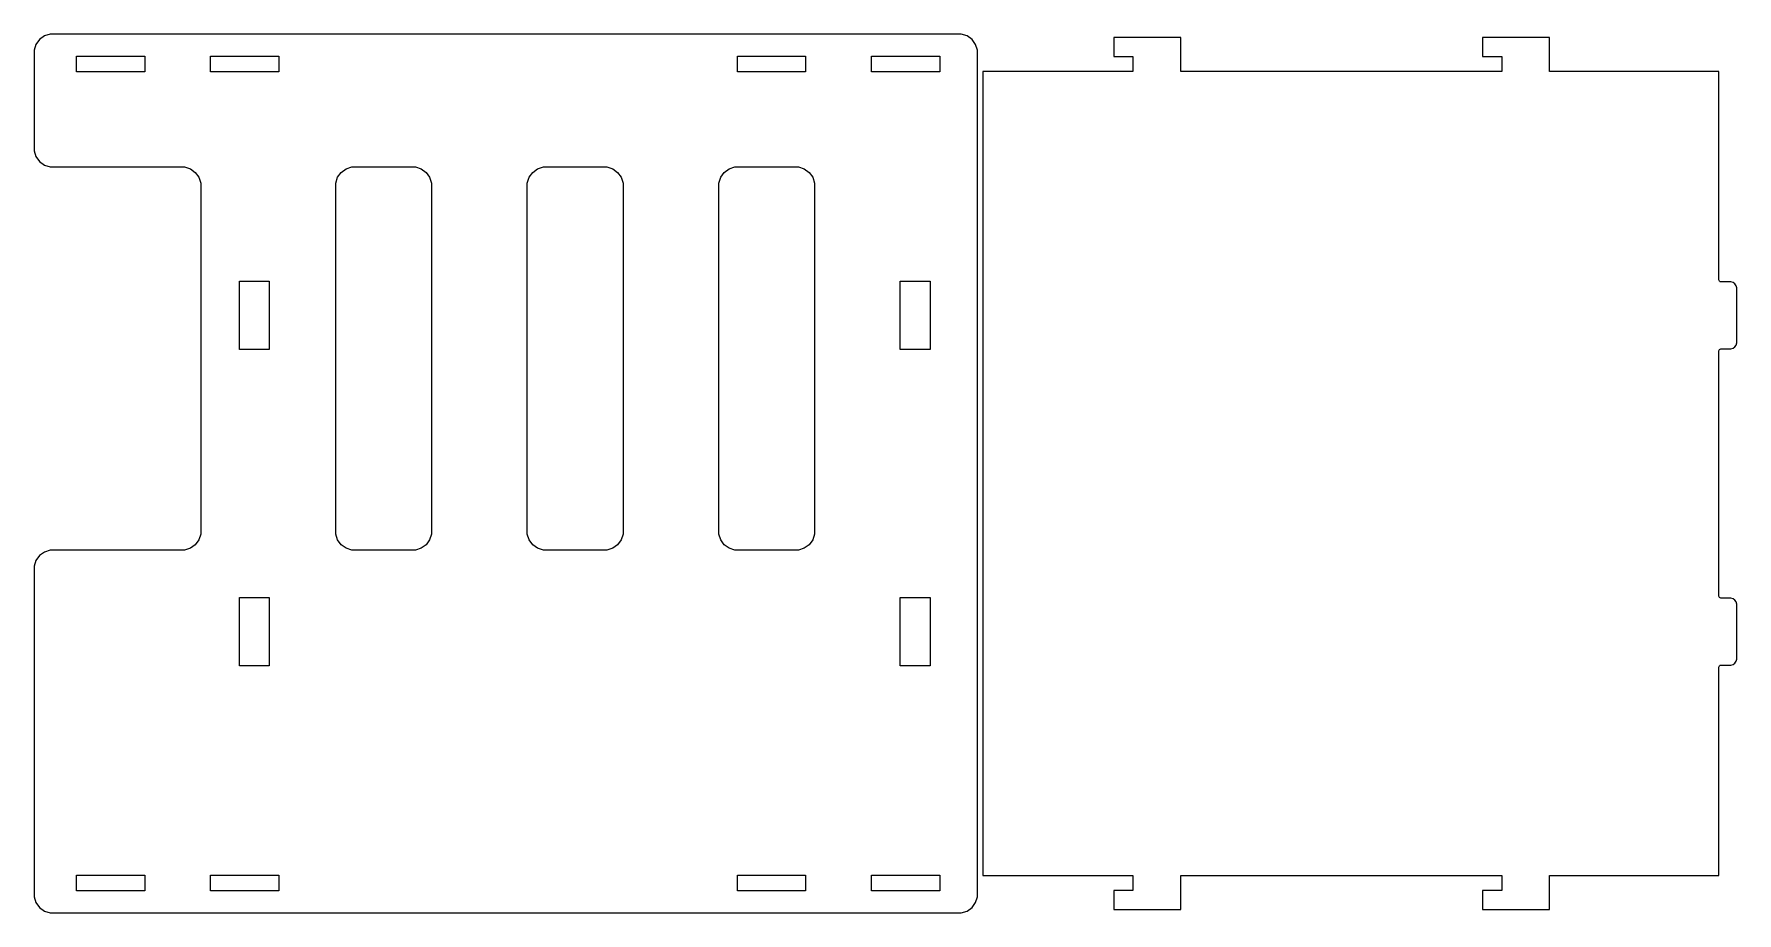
# Model space of a CAD drawing. Header units: metres. Extents: x -47 to 41.9, y -22.9 to 22.9.
import ezdxf

# ---------------------------------------------------------------- set-up
doc = ezdxf.new("R2010")
doc.units = ezdxf.units.M

msp = doc.modelspace()

# ---------------------------------------------------------------- linework, layer by layer
for p, q in [((-46.9021, 22.3971), (-47, 22.0959)), ((-46.7159, 22.6534), (-46.9021, 22.3971)), ((-46.4596, 22.8396), (-46.7159, 22.6534)), ((-46.1584, 22.9375), (-46.4596, 22.8396)), ((1.40837, 22.9375), (-46.1584, 22.9375)), ((1.70964, 22.8396), (1.40837, 22.9375)), ((1.96591, 22.6534), (1.70964, 22.8396)), ((2.1521, 22.3971), (1.96591, 22.6534)), ((2.25, 22.0959), (2.1521, 22.3971)), ((12.8687, 22.7656), (9.36874, 22.7656)), ((9.36874, 22.7656), (9.36874, 21.7656)), ((12.8687, 20.9844), (12.8687, 22.7656)), ((32.1187, 22.7656), (28.6187, 22.7656)), ((28.6187, 22.7656), (28.6187, 21.7656)), ((32.1187, 20.9844), (32.1187, 22.7656)), ((-47, 22.0959), (-47, 16.8416)), ((-44.7812, 20.9688), (-44.7812, 21.7812)), ((-44.7812, 21.7812), (-41.2187, 21.7812)), ((-41.2187, 21.7812), (-41.2187, 20.9688)), ((-37.7812, 20.9688), (-37.7812, 21.7812)), ((-37.7812, 21.7812), (-34.2187, 21.7812)), ((-34.2187, 21.7812), (-34.2187, 20.9688)), ((-10.2812, 20.9687), (-10.2812, 21.7812)), ((-10.2812, 21.7812), (-6.71875, 21.7812)), ((-6.71875, 21.7812), (-6.71875, 20.9687)), ((-3.28125, 20.9687), (-3.28125, 21.7812)), ((-3.28125, 21.7812), (0.28125, 21.7812)), ((0.28125, 21.7812), (0.28125, 20.9687)), ((2.24998, -22.0959), (2.25, 22.0959)), ((9.36874, 21.7656), (10.3687, 21.7656)), ((10.3687, 21.7656), (10.3687, 20.9844)), ((28.6187, 21.7656), (29.6187, 21.7656)), ((29.6187, 21.7656), (29.6187, 20.9844)), ((-41.2187, 20.9688), (-44.7812, 20.9688)), ((-34.2187, 20.9688), (-37.7812, 20.9688)), ((-6.71875, 20.9687), (-10.2812, 20.9687)), ((0.28125, 20.9687), (-3.28125, 20.9687)), ((10.3687, 20.9844), (2.52499, 20.9844)), ((2.52499, 20.9844), (2.52499, -20.9844)), ((29.6187, 20.9844), (12.8687, 20.9844)), ((40.9625, 20.9844), (32.1187, 20.9844)), ((40.9625, 10.1052), (40.9625, 20.9844)), ((-47, 16.8416), (-46.9021, 16.5403)), ((-46.9021, 16.5403), (-46.7159, 16.2841)), ((-46.7159, 16.2841), (-46.4596, 16.0979)), ((-46.4596, 16.0979), (-46.1584, 16)), ((-46.1584, 16), (-39.1416, 16)), ((-39.1416, 16), (-38.8403, 15.9021)), ((-38.8403, 15.9021), (-38.5841, 15.7159)), ((-38.5841, 15.7159), (-38.3979, 15.4596)), ((-38.3979, 15.4596), (-38.3, 15.1584)), ((-38.3, 15.1584), (-38.3, -3.15836)), ((-31.25, 15.1584), (-31.1521, 15.4596)), ((-31.25, -3.15836), (-31.25, 15.1584)), ((-31.1521, 15.4596), (-30.9659, 15.7159)), ((-30.9659, 15.7159), (-30.7096, 15.9021)), ((-30.7096, 15.9021), (-30.4084, 16)), ((-30.4084, 16), (-27.0916, 16)), ((-27.0916, 16), (-26.7903, 15.9021)), ((-26.7903, 15.9021), (-26.5341, 15.7159)), ((-26.5341, 15.7159), (-26.3479, 15.4596)), ((-26.3479, 15.4596), (-26.25, 15.1584)), ((-26.25, 15.1584), (-26.25, -3.15836)), ((-21.25, 15.1584), (-21.1521, 15.4596)), ((-21.25, -3.15837), (-21.25, 15.1584)), ((-21.1521, 15.4596), (-20.9659, 15.7159)), ((-20.9659, 15.7159), (-20.7096, 15.9021)), ((-20.7096, 15.9021), (-20.4084, 16)), ((-20.4084, 16), (-17.0916, 16)), ((-17.0916, 16), (-16.7904, 15.9021)), ((-16.7904, 15.9021), (-16.5341, 15.7159)), ((-16.5341, 15.7159), (-16.3479, 15.4596)), ((-16.3479, 15.4596), (-16.25, 15.1584)), ((-16.25, 15.1584), (-16.25, -3.15837)), ((-11.25, 15.1584), (-11.1521, 15.4596)), ((-11.25, -3.15837), (-11.25, 15.1584)), ((-11.1521, 15.4596), (-10.9659, 15.7159)), ((-10.9659, 15.7159), (-10.7096, 15.9021)), ((-10.7096, 15.9021), (-10.4084, 16)), ((-10.4084, 16), (-7.09163, 16)), ((-7.09163, 16), (-6.79036, 15.9021)), ((-6.79036, 15.9021), (-6.53409, 15.7159)), ((-6.53409, 15.7159), (-6.3479, 15.4596)), ((-6.3479, 15.4596), (-6.25, 15.1584)), ((-6.25, 15.1584), (-6.25, -3.15837)), ((-36.2812, 6.46875), (-36.2812, 10.0312)), ((-36.2812, 10.0312), (-34.7187, 10.0312)), ((-34.7187, 10.0312), (-34.7187, 6.46875)), ((-1.78125, 6.46873), (-1.78125, 10.0312)), ((-1.78125, 10.0312), (-0.21875, 10.0312)), ((-0.21875, 10.0312), (-0.21875, 6.46873)), ((40.9747, 10.0675), (40.9625, 10.1052)), ((40.998, 10.0355), (40.9747, 10.0675)), ((41.03, 10.0122), (40.998, 10.0355)), ((41.0677, 10), (41.03, 10.0122)), ((41.5844, 10), (41.0677, 10)), ((41.6974, 9.96329), (41.5844, 10)), ((41.7935, 9.89346), (41.6974, 9.96329)), ((41.8633, 9.79736), (41.7935, 9.89346)), ((41.9, 9.68439), (41.8633, 9.79736)), ((41.9, 6.81561), (41.9, 9.68439)), ((-34.7187, 6.46875), (-36.2812, 6.46875)), ((-0.21875, 6.46873), (-1.78125, 6.46873)), ((40.9625, 6.39481), (40.9747, 6.43246)), ((40.9625, -6.39481), (40.9625, 6.39481)), ((40.9747, 6.43246), (40.998, 6.46449)), ((40.998, 6.46449), (41.03, 6.48778)), ((41.03, 6.48778), (41.0677, 6.5)), ((41.0677, 6.5), (41.5844, 6.5)), ((41.5844, 6.5), (41.6974, 6.53671)), ((41.6974, 6.53671), (41.7935, 6.60654)), ((41.7935, 6.60654), (41.8633, 6.70264)), ((41.8633, 6.70264), (41.9, 6.81561)), ((-38.3979, -3.45963), (-38.5841, -3.7159)), ((-38.3, -3.15836), (-38.3979, -3.45963)), ((-31.1521, -3.45963), (-31.25, -3.15836)), ((-30.9659, -3.7159), (-31.1521, -3.45963)), ((-26.3479, -3.45963), (-26.5341, -3.7159)), ((-26.25, -3.15836), (-26.3479, -3.45963)), ((-21.1521, -3.45964), (-21.25, -3.15837)), ((-20.9659, -3.71591), (-21.1521, -3.45964)), ((-16.3479, -3.45964), (-16.5341, -3.71591)), ((-16.25, -3.15837), (-16.3479, -3.45964)), ((-11.1521, -3.45964), (-11.25, -3.15837)), ((-10.9659, -3.71591), (-11.1521, -3.45964)), ((-6.3479, -3.45964), (-6.53409, -3.71591)), ((-6.25, -3.15837), (-6.3479, -3.45964)), ((-46.7159, -4.28406), (-46.9021, -4.54033)), ((-46.4597, -4.09787), (-46.7159, -4.28406)), ((-46.1584, -3.99998), (-46.4597, -4.09787)), ((-39.1416, -3.99998), (-46.1584, -3.99998)), ((-38.8404, -3.90208), (-39.1416, -3.99998)), ((-38.5841, -3.7159), (-38.8404, -3.90208)), ((-30.7096, -3.90208), (-30.9659, -3.7159)), ((-30.4084, -3.99998), (-30.7096, -3.90208)), ((-27.0916, -3.99998), (-30.4084, -3.99998)), ((-26.7904, -3.90208), (-27.0916, -3.99998)), ((-26.5341, -3.7159), (-26.7904, -3.90208)), ((-20.7097, -3.9021), (-20.9659, -3.71591)), ((-20.4084, -4), (-20.7097, -3.9021)), ((-17.0916, -4), (-20.4084, -4)), ((-16.7904, -3.9021), (-17.0916, -4)), ((-16.5341, -3.71591), (-16.7904, -3.9021)), ((-10.7096, -3.9021), (-10.9659, -3.71591)), ((-10.4084, -4), (-10.7096, -3.9021)), ((-7.09163, -4), (-10.4084, -4)), ((-6.79036, -3.9021), (-7.09163, -4)), ((-6.53409, -3.71591), (-6.79036, -3.9021)), ((-46.9021, -4.54033), (-47, -4.8416)), ((-47, -4.8416), (-47, -22.0959)), ((-36.2812, -10.0312), (-36.2812, -6.46873)), ((-36.2812, -6.46873), (-34.7188, -6.46873)), ((-34.7188, -6.46873), (-34.7188, -10.0312)), ((-1.78127, -10.0312), (-1.78125, -6.46875)), ((-1.78125, -6.46875), (-0.21875, -6.46875)), ((-0.21875, -6.46875), (-0.21876, -10.0312)), ((40.9747, -6.43246), (40.9625, -6.39481)), ((40.998, -6.46449), (40.9747, -6.43246)), ((41.03, -6.48778), (40.998, -6.46449)), ((41.0677, -6.5), (41.03, -6.48778)), ((41.5844, -6.5), (41.0677, -6.5)), ((41.6974, -6.53671), (41.5844, -6.5)), ((41.7935, -6.60654), (41.6974, -6.53671)), ((41.8633, -6.70264), (41.7935, -6.60654)), ((41.9, -6.81561), (41.8633, -6.70264)), ((41.9, -9.68439), (41.9, -6.81561)), ((41.8633, -9.79736), (41.9, -9.68439)), ((-34.7188, -10.0312), (-36.2812, -10.0312)), ((-0.21876, -10.0312), (-1.78127, -10.0312)), ((40.9625, -10.1052), (40.9747, -10.0675)), ((40.9625, -20.9844), (40.9625, -10.1052)), ((40.9747, -10.0675), (40.998, -10.0355)), ((40.998, -10.0355), (41.03, -10.0122)), ((41.03, -10.0122), (41.0677, -10)), ((41.0677, -10), (41.5844, -10)), ((41.5844, -10), (41.6974, -9.96329)), ((41.6974, -9.96329), (41.7935, -9.89346)), ((41.7935, -9.89346), (41.8633, -9.79736)), ((-44.7812, -21.7812), (-44.7812, -20.9687)), ((-44.7812, -20.9687), (-41.2188, -20.9687)), ((-41.2188, -20.9687), (-41.2188, -21.7812)), ((-37.7812, -21.7812), (-37.7812, -20.9687)), ((-37.7812, -20.9687), (-34.2188, -20.9687)), ((-34.2188, -20.9687), (-34.2188, -21.7812)), ((-10.2813, -21.7812), (-10.2813, -20.9688)), ((-10.2813, -20.9688), (-6.71877, -20.9688)), ((-6.71877, -20.9688), (-6.71877, -21.7812)), ((-3.28127, -21.7812), (-3.28127, -20.9688)), ((-3.28127, -20.9688), (0.28124, -20.9688)), ((0.28124, -20.9688), (0.28124, -21.7812)), ((2.52499, -20.9844), (10.3687, -20.9844)), ((10.3687, -20.9844), (10.3687, -21.7656)), ((12.8687, -22.7656), (12.8687, -20.9844)), ((12.8687, -20.9844), (29.6187, -20.9844)), ((29.6187, -20.9844), (29.6187, -21.7656)), ((32.1187, -20.9844), (40.9625, -20.9844)), ((32.1187, -22.7656), (32.1187, -20.9844)), ((-47, -22.0959), (-46.9021, -22.3971)), ((-41.2188, -21.7812), (-44.7812, -21.7812)), ((-34.2188, -21.7812), (-37.7812, -21.7812)), ((-6.71877, -21.7812), (-10.2813, -21.7812)), ((0.28124, -21.7812), (-3.28127, -21.7812)), ((2.15208, -22.3971), (2.24998, -22.0959)), ((10.3687, -21.7656), (9.36874, -21.7656)), ((9.36874, -21.7656), (9.36874, -22.7656)), ((29.6187, -21.7656), (28.6187, -21.7656)), ((28.6187, -21.7656), (28.6187, -22.7656)), ((-46.9021, -22.3971), (-46.7159, -22.6534)), ((-46.7159, -22.6534), (-46.4596, -22.8396)), ((-46.4596, -22.8396), (-46.1584, -22.9375)), ((-46.1584, -22.9375), (1.40836, -22.9375)), ((1.40836, -22.9375), (1.70963, -22.8396)), ((1.70963, -22.8396), (1.9659, -22.6534)), ((1.9659, -22.6534), (2.15208, -22.3971)), ((9.36874, -22.7656), (12.8687, -22.7656)), ((28.6187, -22.7656), (32.1187, -22.7656))]:
    msp.add_line(p, q)

doc.saveas('drawing.dxf')
